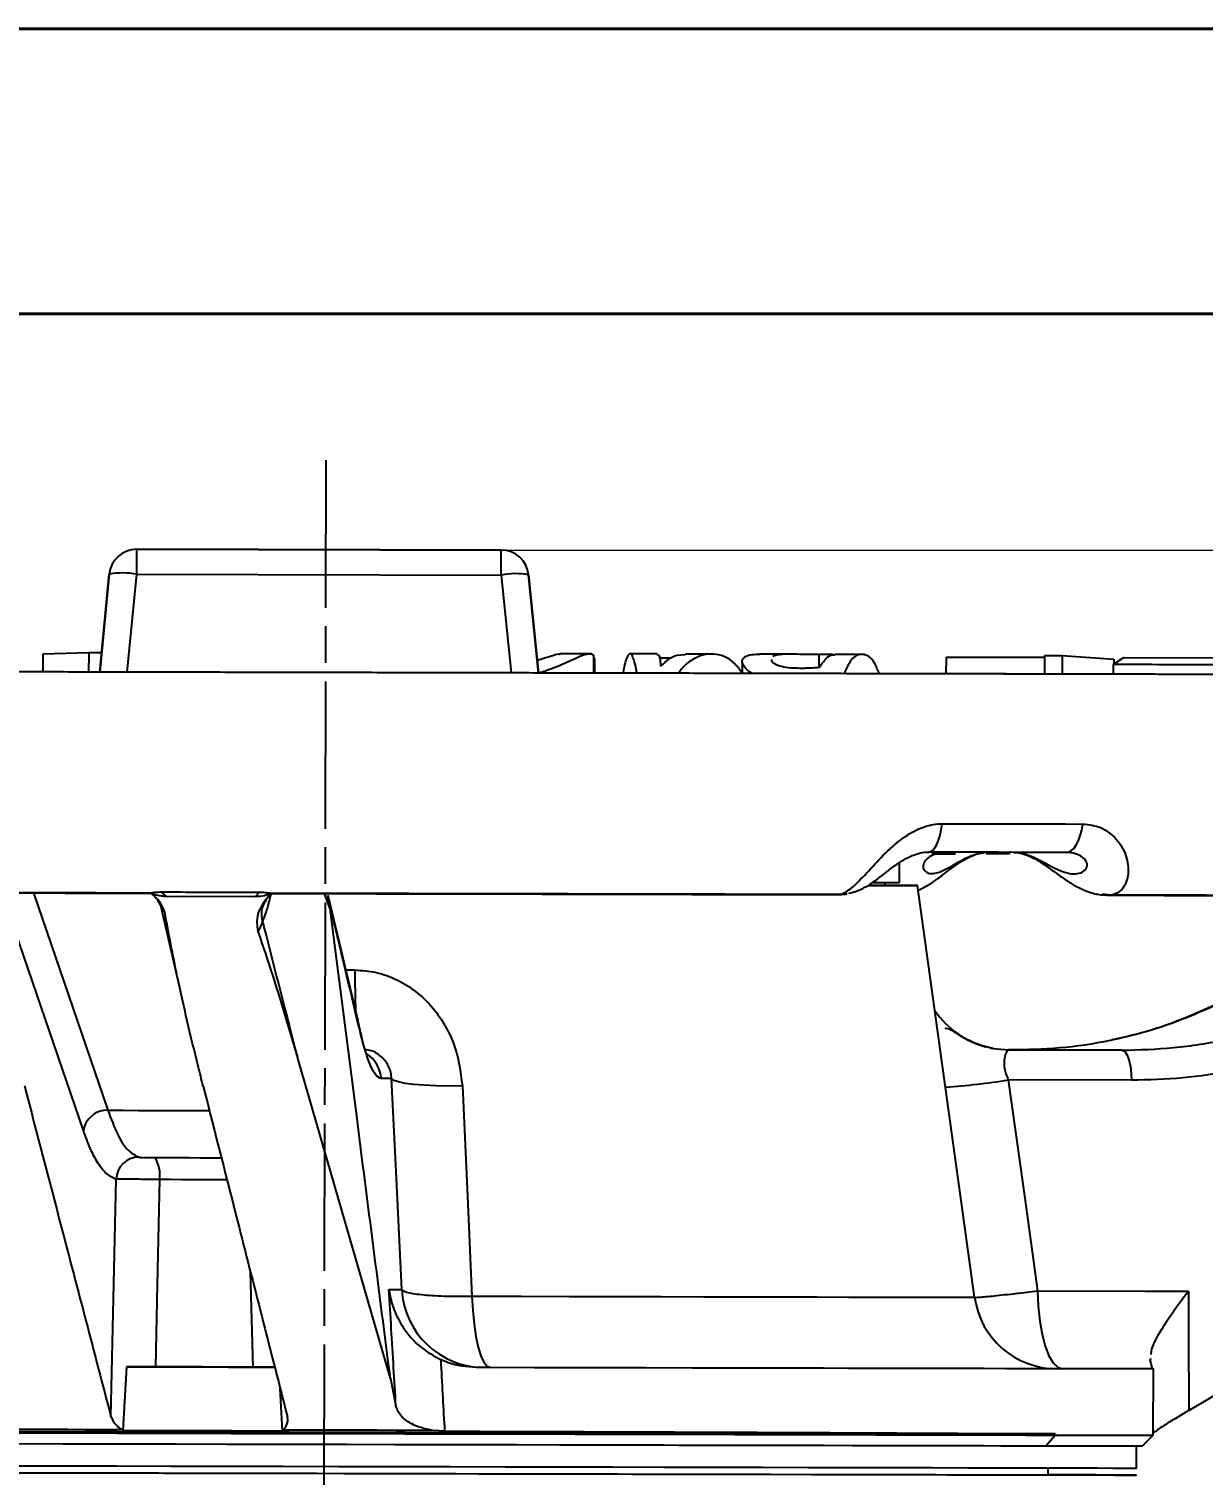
# Model space of a CAD drawing. Header units: millimetres. Extents: x 2448 to 4397, y 790 to 2168.
# Drawn here: x 3008.6 to 3104.3, y 2050.6 to 2168.4 of the extents above; entities that cross this region are included whole.
import ezdxf

# ---------------------------------------------------------------- set-up
doc = ezdxf.new("R2010")
doc.units = ezdxf.units.MM
doc.linetypes.add('AM_ISO08W050', pattern=[18, 12, -1.5, 3, -1.5])
for name, color, linetype, lineweight in [('AM_5', 3, 'Continuous', 25), ('AM_7', 4, 'AM_ISO08W050', 25), ('AM_BOR', 7, 'Continuous', 50), ('粗实线', 7, 'Continuous', 40)]:
    doc.layers.add(name, color=color, linetype=linetype, lineweight=lineweight)
doc.styles.add('SLDTEXTSTYLE1', font='txt.shx', dxfattribs={"width": 0.7, "bigfont": 'gbcbig.shx'})
doc.dimstyles.new('SLDDIMSTYLE12$0', dxfattribs={"dimtxt": 12, "dimasz": 10, "dimexe": 0, "dimexo": 0.0625, "dimgap": 0.875, "dimtad": 1, "dimdec": 1, "dimlfac": 1.8, "dimrnd": 1e-09, "dimzin": 12, "dimdsep": 46, "dimtxsty": 'SLDTEXTSTYLE1', "dimcen": 0.09, "dimdle": 8.16, "dimclrd": 3, "dimclre": 3, "dimadec": 0, "dimazin": 3, "dimtfac": 1, "dimtdec": 1, "dimtofl": 0, "dimtmove": 0, "dimatfit": 3, "dimfxl": 0, "dimfrac": 2, "dimtolj": 1, "dimlwd": 5, "dimlwe": 5, "dimarcsym": 0})

# ---------------------------------------------------------------- blocks, each defined once
blk = doc.blocks.new('*D49')
at = {"layer": 'AM_5', "color": 3, "lineweight": 5, "transparency": 16777216}
blk.add_line((3047.35, 2125.96), (3189.16, 2125.96), dxfattribs=at)
at = {"layer": 'AM_5', "color": 3, "linetype": 'Continuous', "lineweight": 5, "transparency": 16777216}
for p, q in [((3189.16, 2115.96), (3189.16, 1866.92)), ((3177.22, 1856.92), (3189.16, 1856.92))]:
    blk.add_line(p, q, dxfattribs=at)
at = {"layer": 'AM_5', "color": 3, "transparency": 16777216}
for points in [[(3187.49, 2115.96), (3190.83, 2115.96), (3189.16, 2125.96)], [(3187.49, 1866.92), (3190.83, 1866.92), (3189.16, 1856.92)]]:
    blk.add_solid(points, dxfattribs=at)
at = {"layer": 'Defpoints', "color": 0, "transparency": 16777216}
for p in [(3047.29, 2125.96), (3177.16, 1856.92), (3189.16, 1856.92)]:
    blk.add_point(p, dxfattribs=at)
at = {"layer": 'AM_5', "color": 0, "transparency": 16777216, "insert": (3182.29, 1991.44), "char_height": 12, "attachment_point": 5, "rotation": 90, "style": 'SLDTEXTSTYLE1'}
blk.add_mtext('\\A1;300', dxfattribs=at)
blk = doc.blocks.new('rA3')
at = {"layer": '粗实线'}
for p, q in [((753.384, 421.26), (333.384, 421.26)), ((748.384, 416.26), (358.384, 416.26))]:
    blk.add_line(p, q, dxfattribs=at)

msp = doc.modelspace()

# ---------------------------------------------------------------- linework, layer by layer
at = {"color": 7, "linetype": 'Continuous', "lineweight": 25}
for p, q in [((3017.435, 2123.998), (3017.44, 2126.033)), ((3047.117, 2125.969), (3017.44, 2126.033)), ((3017.44, 2126.033), (3017.44, 2126.033)), ((3017.44, 2126.033), (3047.117, 2125.969)), ((3047.113, 2123.934), (3047.117, 2125.969)), ((3047.117, 2125.969), (3047.117, 2125.969)), ((3014.413, 2116.031), (3015.196, 2124.003)), ((3015.196, 2124.002), (3014.413, 2116.031)), ((3016.653, 2116.026), (3017.435, 2123.998)), ((3017.435, 2123.998), (3047.113, 2123.934)), ((3047.113, 2123.934), (3047.925, 2115.959)), ((3050.165, 2115.954), (3049.351, 2123.947)), ((3049.351, 2123.947), (3050.165, 2115.954)), ((3009.789, 2117.476), (3009.786, 2116.03)), ((3013.519, 2117.604), (3009.789, 2117.476)), ((3013.519, 2117.604), (3013.515, 2115.961)), ((3014.567, 2117.602), (3013.519, 2117.604)), ((3054.495, 2117.517), (3051.925, 2117.523)), ((3054.641, 2117.411), (3054.638, 2115.943)), ((3054.676, 2117.148), (3054.641, 2117.411)), ((3054.737, 2115.946), (3054.74, 2117.148)), ((3059.824, 2117.506), (3057.608, 2117.51)), ((3059.824, 2117.46), (3059.955, 2117.413)), ((3060.911, 2117.165), (3060.028, 2117.167)), ((3060.108, 2116.525), (3060.146, 2116.526)), ((3061.442, 2117.407), (3062.122, 2117.46)), ((3066.757, 2116.855), (3066.755, 2115.919)), ((3070.644, 2117.483), (3068.178, 2117.488)), ((3072.992, 2117.454), (3072.99, 2116.449)), ((3074.129, 2117.451), (3072.992, 2117.454)), ((3076.726, 2117.47), (3074.294, 2117.475)), ((3083.35, 2117.248), (3083.347, 2115.846)), ((3083.35, 2117.248), (3091.369, 2117.235)), ((3091.369, 2117.381), (3091.366, 2115.867)), ((3091.369, 2117.381), (3092.819, 2117.378)), ((3092.819, 2117.378), (3092.816, 2115.864)), ((3092.819, 2117.378), (3097.03, 2117.085)), ((3096.973, 2116.644), (3096.972, 2115.854)), ((3096.973, 2116.644), (3097.84, 2117.205)), ((3097.03, 2117.085), (3097.029, 2116.68)), ((3097.84, 2117.205), (3106.056, 2117.185)), ((3010.898, 2116.04), (3007.628, 2116.047)), ((3057.474, 2115.94), (3054.598, 2115.947)), ((3066.755, 2115.921), (3064.808, 2115.925)), ((3067.292, 2116.078), (3067.291, 2115.918)), ((3067.592, 2115.917), (3067.292, 2116.078)), ((3092.816, 2115.864), (3091.366, 2115.867)), ((3082.195, 2101.232), (3084.126, 2101.228)), ((3088.517, 2101.219), (3086.615, 2101.223)), ((3088.517, 2101.219), (3088.605, 2101.444)), ((3079.553, 2098.9), (3079.556, 2100.515)), ((3078.405, 2098.658), (3078.367, 2098.902)), ((3009.014, 2098.05), (3015.073, 2080.343)), ((3018.546, 2098.065), (3018.736, 2097.877)), ((3018.603, 2098.023), (3018.602, 2098.029)), ((3018.96, 2097.655), (3019.022, 2097.593)), ((3019.424, 2098.096), (3019.801, 2097.78)), ((3019.801, 2097.78), (3027.091, 2097.765)), ((3027.091, 2097.765), (3027.397, 2098.079)), ((3028.359, 2098.002), (3028.263, 2097.898)), ((3033.193, 2096.739), (3032.72, 2097.999)), ((3033.154, 2097.162), (3032.997, 2097.845)), ((3035.458, 2087.621), (3033.034, 2097.841)), ((3075.293, 2097.977), (3074.639, 2097.911)), ((3084.968, 2070.244), (3081.037, 2098.653)), ((3096.745, 2097.865), (3096.075, 2097.933)), ((3019.103, 2097.511), (3019.356, 2097.052)), ((3019.357, 2097.051), (3021.001, 2089.985)), ((3034.432, 2091.77), (3035.194, 2091.769)), ((3038.095, 2058.491), (3030.512, 2084.658)), ((3089.091, 2085.254), (3088.451, 2085.256)), ((3088.453, 2085.256), (3097.681, 2085.236)), ((3038.189, 2082.918), (3037.343, 2082.92)), ((3098.461, 2082.79), (3088.424, 2082.811)), ((3085.131, 2069.062), (3084.968, 2070.244)), ((3085.678, 2065.115), (3085.131, 2069.062)), ((3026.904, 2059.429), (3026.692, 2067.192)), ((3099.987, 2059.913), (3100.019, 2060.149)), ((3016.59, 2059.452), (3016.302, 2054.269)), ((3045.716, 2059.389), (3045.096, 2059.391)), ((3100.177, 2059.273), (3092.828, 2059.289)), ((3100.227, 2053.873), (3100.239, 2059.273)), ((3029.302, 2054.241), (3029.121, 2057.665)), ((3038.095, 2058.491), (3038.54, 2056.285)), ((3103.122, 2055.899), (3106.435, 2057.85)), ((3016.218, 2054.322), (3016.302, 2054.269)), ((3029.302, 2054.241), (3029.36, 2054.294)), ((3042.505, 2054.206), (3041.571, 2054.268)), ((3100.33, 2054.143), (3100.228, 2054.069)), ((3091.448, 2052.992), (3092.242, 2053.89)), ((3092.243, 2053.983), (3092.242, 2053.89)), ((3098.872, 2051.176), (3098.875, 2052.976)), ((3099.325, 2052.975), (3100.227, 2053.873)), ((3091.67, 2050.649), (3091.672, 2051.191))]:
    msp.add_line(p, q, dxfattribs=at)
at = {"color": 7, "linetype": 'Continuous', "lineweight": 25, "flags": 128}
for points in [[(3081.927, 2101.365), (3082.105, 2101.405), (3082.279, 2101.526), (3082.445, 2101.726), (3082.6, 2101.999), (3082.739, 2102.339), (3082.861, 2102.739), (3082.961, 2103.19), (3083.038, 2103.681)], [(3083.038, 2103.681), (3084.491, 2103.678), (3085.938, 2103.675), (3087.381, 2103.672), (3088.817, 2103.668), (3090.248, 2103.665), (3091.673, 2103.662), (3093.092, 2103.659), (3094.505, 2103.656)], [(3093.142, 2101.341), (3093.36, 2101.381), (3093.574, 2101.502), (3093.778, 2101.702), (3093.968, 2101.975), (3094.139, 2102.315), (3094.288, 2102.715), (3094.411, 2103.165), (3094.505, 2103.656)], [(3093.142, 2101.341), (3091.76, 2101.344), (3090.372, 2101.347), (3088.978, 2101.349), (3087.579, 2101.352), (3086.174, 2101.355), (3084.764, 2101.358), (3083.348, 2101.362), (3081.927, 2101.365)], [(3077.394, 2098.904), (3078.107, 2098.903), (3078.908, 2098.901), (3079.391, 2098.9), (3079.553, 2098.9)], [(3013.082, 2078.698), (3008.933, 2090.843), (3006.47, 2098.055)], [(3077.053, 2098.661), (3078.406, 2098.658), (3079.535, 2098.656), (3080.353, 2098.654), (3080.855, 2098.653), (3081.037, 2098.653), (3080.898, 2098.653), (3080.439, 2098.654), (3079.663, 2098.656), (3078.575, 2098.658), (3077.183, 2098.661), (3077.075, 2098.661)], [(3035.564, 2087), (3035.505, 2087.454), (3035.458, 2087.622)], [(3086.973, 2085.413), (3087.151, 2085.377), (3088.453, 2085.256)], [(3097.681, 2085.236), (3097.04, 2085.237), (3096.271, 2085.239), (3095.377, 2085.241), (3094.359, 2085.243), (3093.219, 2085.246), (3091.959, 2085.248), (3090.582, 2085.251), (3089.091, 2085.254)], [(3097.681, 2085.236), (3097.829, 2085.189), (3097.971, 2085.052), (3098.102, 2084.829), (3098.219, 2084.528), (3098.316, 2084.159), (3098.391, 2083.736), (3098.44, 2083.274), (3098.461, 2082.79)], [(3039.014, 2065.745), (3038.552, 2075.362), (3038.189, 2082.918)], [(3043.957, 2082.322), (3042.839, 2082.314), (3041.789, 2082.333), (3040.833, 2082.377), (3039.996, 2082.445), (3039.298, 2082.536), (3038.755, 2082.647), (3038.383, 2082.776), (3038.189, 2082.918)], [(3043.957, 2082.322), (3044.394, 2072.735), (3044.738, 2065.202)], [(3088.424, 2082.811), (3089.756, 2073.192), (3090.801, 2065.635)], [(3015.073, 2080.343), (3016.312, 2080.34), (3017.554, 2080.337), (3018.799, 2080.335), (3020.048, 2080.332), (3021.299, 2080.329), (3022.553, 2080.327), (3023.335, 2080.325)], [(3018.923, 2076.49), (3019.84, 2076.488), (3020.76, 2076.486), (3021.682, 2076.484), (3022.606, 2076.482), (3023.532, 2076.48), (3024.315, 2076.478)], [(3015.331, 2055.405), (3015.57, 2066.222), (3015.757, 2074.721)], [(3019.286, 2074.695), (3019.108, 2066.156), (3018.968, 2059.446)], [(3024.773, 2074.684), (3024.676, 2074.684), (3023.773, 2074.686), (3022.872, 2074.688), (3021.972, 2074.69), (3021.075, 2074.692), (3020.179, 2074.693), (3019.286, 2074.695)], [(3044.738, 2065.202), (3048.763, 2065.193), (3052.688, 2065.185), (3056.489, 2065.177), (3060.143, 2065.169), (3063.626, 2065.162), (3066.917, 2065.155), (3069.996, 2065.148), (3072.843, 2065.142), (3075.441, 2065.136), (3077.774, 2065.132), (3079.826, 2065.127), (3081.586, 2065.123), (3083.042, 2065.12), (3084.185, 2065.118), (3085.009, 2065.116), (3085.507, 2065.115), (3085.678, 2065.115)], [(3044.738, 2065.202), (3044.798, 2064.027), (3044.904, 2062.92), (3045.053, 2061.916), (3045.241, 2061.046), (3045.46, 2060.339), (3045.706, 2059.817), (3045.968, 2059.496), (3046.24, 2059.388)], [(3090.801, 2065.635), (3090.858, 2064.377), (3090.986, 2063.179), (3091.179, 2062.083), (3091.431, 2061.127), (3091.734, 2060.345), (3092.075, 2059.766), (3092.444, 2059.41), (3092.828, 2059.289)], [(3090.801, 2065.635), (3099.543, 2065.616), (3103.09, 2065.609)], [(3028.67, 2059.426), (3027.457, 2059.428), (3025.89, 2059.432), (3024.325, 2059.435), (3022.766, 2059.438), (3021.212, 2059.442), (3019.664, 2059.445), (3018.123, 2059.448), (3016.59, 2059.452)], [(3018.968, 2059.446), (3019.951, 2059.444), (3020.937, 2059.442), (3021.927, 2059.44), (3022.918, 2059.438), (3023.912, 2059.436), (3024.908, 2059.434), (3025.905, 2059.432), (3026.904, 2059.429)], [(3100.177, 2059.273), (3100.211, 2059.273), (3099.902, 2059.274), (3099.249, 2059.275), (3098.256, 2059.277), (3096.929, 2059.28), (3095.274, 2059.284), (3093.299, 2059.288), (3091.016, 2059.293), (3088.434, 2059.298), (3085.568, 2059.304), (3082.433, 2059.311), (3079.043, 2059.318), (3075.417, 2059.326), (3071.573, 2059.334), (3067.531, 2059.343), (3063.311, 2059.352), (3058.935, 2059.361), (3054.425, 2059.371), (3049.804, 2059.381), (3045.096, 2059.391)], [(3092.349, 2059.29), (3092.178, 2059.29), (3091.676, 2059.291), (3090.848, 2059.293), (3089.698, 2059.295), (3088.231, 2059.299), (3086.457, 2059.302), (3084.384, 2059.307), (3082.026, 2059.312), (3079.394, 2059.317), (3076.503, 2059.324), (3073.369, 2059.33), (3070.01, 2059.337), (3066.444, 2059.345), (3062.691, 2059.353), (3058.772, 2059.361), (3054.709, 2059.37), (3050.524, 2059.379), (3046.24, 2059.388)], [(3016.218, 2054.322), (3014.738, 2054.326), (3013.268, 2054.329), (3011.808, 2054.332), (3010.358, 2054.335), (3008.92, 2054.338), (3007.494, 2054.341), (3006.081, 2054.344), (3004.681, 2054.347)], [(3006.893, 2054.072), (3011.318, 2054.063), (3015.848, 2054.053), (3020.46, 2054.043), (3025.132, 2054.033), (3029.842, 2054.023), (3034.566, 2054.013), (3039.281, 2054.003), (3043.965, 2053.993), (3048.594, 2053.983), (3053.146, 2053.973), (3057.598, 2053.964), (3061.929, 2053.955), (3066.118, 2053.946), (3070.144, 2053.937), (3073.988, 2053.929), (3077.63, 2053.921), (3081.054, 2053.914), (3084.242, 2053.907), (3087.179, 2053.901), (3089.85, 2053.895), (3092.242, 2053.89)], [(3092.243, 2053.983), (3089.85, 2053.988), (3087.179, 2053.994), (3084.242, 2054), (3081.054, 2054.007), (3077.63, 2054.014), (3073.988, 2054.022), (3070.144, 2054.03), (3066.118, 2054.039), (3061.929, 2054.048), (3057.598, 2054.057), (3053.146, 2054.066), (3048.594, 2054.076), (3043.965, 2054.086), (3039.282, 2054.096), (3034.566, 2054.106), (3029.842, 2054.116), (3025.133, 2054.126), (3020.46, 2054.136), (3015.848, 2054.146), (3011.318, 2054.156), (3006.894, 2054.165)], [(3041.571, 2054.268), (3040.052, 2054.271), (3038.53, 2054.275), (3037.004, 2054.278), (3035.477, 2054.281), (3033.948, 2054.285), (3032.418, 2054.288), (3030.889, 2054.291), (3029.36, 2054.294)], [(3098.875, 2052.976), (3098.836, 2052.976), (3098.521, 2052.977), (3097.892, 2052.978), (3096.953, 2052.98), (3095.708, 2052.983), (3094.163, 2052.986), (3092.325, 2052.99), (3090.202, 2052.994), (3087.806, 2052.999), (3085.148, 2053.005), (3082.239, 2053.011), (3079.095, 2053.018), (3075.73, 2053.025), (3072.16, 2053.033), (3068.402, 2053.041), (3064.473, 2053.049), (3060.394, 2053.058), (3056.183, 2053.067), (3051.86, 2053.076), (3047.445, 2053.086), (3042.961, 2053.095), (3038.428, 2053.105), (3033.867, 2053.115), (3029.302, 2053.124), (3024.752, 2053.134), (3020.241, 2053.144), (3015.789, 2053.153), (3011.417, 2053.163), (3007.148, 2053.172)], [(3091.448, 2052.992), (3089.087, 2052.997), (3086.451, 2053.002), (3083.554, 2053.008), (3080.408, 2053.015), (3077.03, 2053.022), (3073.436, 2053.03), (3069.644, 2053.038), (3065.671, 2053.047), (3061.538, 2053.055), (3057.265, 2053.065), (3052.872, 2053.074), (3048.381, 2053.084), (3043.813, 2053.093), (3039.192, 2053.103), (3034.54, 2053.113), (3029.879, 2053.123), (3025.232, 2053.133), (3020.622, 2053.143), (3016.071, 2053.153), (3011.602, 2053.162), (3007.236, 2053.172)], [(3099.325, 2052.975), (3099.199, 2052.975), (3098.735, 2052.976), (3097.932, 2052.978), (3096.796, 2052.98), (3095.331, 2052.983), (3093.545, 2052.987), (3091.448, 2052.992)], [(3092.242, 2053.89), (3094.368, 2053.885), (3096.178, 2053.882), (3097.663, 2053.878), (3098.815, 2053.876), (3099.629, 2053.874), (3100.099, 2053.873), (3100.227, 2053.873)], [(3098.872, 2051.176), (3098.832, 2051.176), (3098.517, 2051.177), (3097.889, 2051.178), (3096.949, 2051.18), (3095.704, 2051.183), (3094.159, 2051.186), (3092.321, 2051.19), (3090.199, 2051.194), (3087.802, 2051.199), (3085.144, 2051.205), (3082.236, 2051.211), (3079.091, 2051.218), (3075.726, 2051.225), (3072.156, 2051.233), (3068.398, 2051.241), (3064.47, 2051.249), (3060.39, 2051.258), (3056.179, 2051.267), (3051.856, 2051.276), (3047.441, 2051.286), (3042.957, 2051.295), (3038.424, 2051.305), (3033.864, 2051.315), (3029.298, 2051.324), (3024.748, 2051.334), (3020.237, 2051.344), (3015.785, 2051.353), (3011.414, 2051.363), (3007.144, 2051.372)], [(3007.59, 2050.828), (3011.872, 2050.819), (3016.252, 2050.81), (3020.712, 2050.8), (3025.228, 2050.791), (3029.781, 2050.781), (3034.347, 2050.771), (3038.905, 2050.761), (3043.434, 2050.752), (3047.912, 2050.742), (3052.318, 2050.733), (3056.63, 2050.723), (3060.828, 2050.715), (3064.893, 2050.706), (3068.804, 2050.697), (3072.543, 2050.69), (3076.092, 2050.682), (3079.435, 2050.675), (3082.555, 2050.668), (3085.437, 2050.662), (3088.068, 2050.656), (3090.436, 2050.651), (3092.528, 2050.647), (3094.336, 2050.643), (3095.85, 2050.64), (3097.063, 2050.637), (3097.969, 2050.635), (3098.564, 2050.634), (3098.846, 2050.634), (3098.813, 2050.634), (3098.464, 2050.634), (3097.803, 2050.636), (3096.831, 2050.638), (3095.553, 2050.641), (3093.976, 2050.644), (3092.108, 2050.648), (3091.67, 2050.649)], [(3032.135, 2050.776), (3036.542, 2050.766), (3040.927, 2050.757), (3045.266, 2050.748), (3049.536, 2050.739), (3053.711, 2050.73), (3057.769, 2050.721), (3061.687, 2050.713), (3065.443, 2050.705), (3069.015, 2050.697), (3072.385, 2050.69), (3075.533, 2050.683), (3078.442, 2050.677), (3081.095, 2050.671), (3083.477, 2050.666), (3085.576, 2050.662), (3087.379, 2050.658), (3088.876, 2050.655), (3090.059, 2050.652), (3090.922, 2050.65), (3091.459, 2050.649), (3091.668, 2050.649), (3091.67, 2050.649)]]:
    msp.add_lwpolyline(points, dxfattribs=at)
at = {"color": 7, "linetype": 'Continuous', "lineweight": 25}
for centre, radius, start, end in [((3017.435, 2123.783), 2.25, 89.87751, 174.39392), ((3017.435, 2123.783), 2.25, 89.87751, 174.39392), ((3047.112, 2123.719), 2.25, 5.81493, 89.87751), ((3047.112, 2123.719), 2.25, 5.81493, 89.87751), ((3016.303, 2118.078), 6.027, 79.16949, 100.58491), ((3048.266, 2118.02), 6.026, 79.62962, 101.03402), ((3020.667, 2097.451), 1.37, 197.80201, 225.85834), ((3026.105, 2095.971), 1.583, 318.63519, 351.23149), ((3153.519, 2092.17), 118.326, 180.19425, 181.82618), ((3088.508, 2092.566), 7.317, 214.05776, 255.17611), ((3034.744, 2082.77), 2.603, 3.30352, 56.6375), ((3079.313, 2140.979), 58.877, 273.89088, 278.90272), ((3014.99, 2078.416), 1.928, 87.51436, 171.60882), ((3017.616, 2074.666), 1.86, 90.16378, 178.29517), ((3016.715, 2075.108), 2.604, 350.88042, 32.03121), ((3045.74, 2066.127), 6.738, 183.24837, 269.79193), ((3092.364, 2066.04), 6.75, 187.87748, 269.87749)]:
    msp.add_arc(centre, radius, start, end, dxfattribs=at)
for points, knots in [([(3050.058, 2117.006), (3050.427, 2117.114), (3051.19, 2117.337), (3051.749, 2117.537), (3051.889, 2117.498), (3051.924, 2117.488)], [0, 0, 0, 0, 0.4096651, 0.8481501, 1, 1, 1, 1]), ([(3054.641, 2117.411), (3054.493, 2117.471), (3054.195, 2117.592), (3052.956, 2117.045), (3051.562, 2116.385), (3050.545, 2116.063), (3050.201, 2115.954)], [0, 0, 0, 0, 0.2987256, 0.599522, 0.8644508, 1, 1, 1, 1]), ([(3058.165, 2115.937), (3058.148, 2116.054), (3058.078, 2116.515), (3057.943, 2117.028), (3057.762, 2117.456), (3057.577, 2117.556), (3057.389, 2117.355), (3057.21, 2116.809), (3057.091, 2116.319), (3057.039, 2115.95), (3057.038, 2115.941)], [0, 0, 0, 0, 0.0538715, 0.2124147, 0.3664036, 0.5247346, 0.6808147, 0.8414759, 0.9964034, 1, 1, 1, 1]), ([(3059.955, 2117.413), (3059.973, 2117.373), (3060.018, 2117.271), (3060.068, 2116.996), (3060.095, 2116.683), (3060.108, 2116.525)], [0, 0, 0, 0, 0.2465382, 0.6208259, 1, 1, 1, 1]), ([(3060.146, 2116.526), (3060.348, 2116.726), (3060.655, 2117.027), (3061.085, 2117.283), (3061.323, 2117.366), (3061.442, 2117.407)], [0, 0, 0, 0, 0.4942267, 0.7463437, 1, 1, 1, 1]), ([(3066.755, 2115.933), (3066.542, 2116.226), (3065.848, 2117.182), (3064.7, 2117.543), (3063.538, 2117.468), (3062.666, 2117.061), (3061.984, 2116.545), (3061.632, 2116.066), (3061.533, 2115.93)], [0, 0, 0, 0, 0.138248, 0.4504786, 0.6091988, 0.7724362, 0.9354674, 1, 1, 1, 1]), ([(3064.202, 2117.496), (3063.903, 2117.497), (3063.214, 2117.498), (3062.517, 2117.5), (3062.122, 2117.501)], [0, 0, 0, 0, 0.4327615, 1, 1, 1, 1]), ([(3067.292, 2116.078), (3067.084, 2116.284), (3066.68, 2116.684), (3066.755, 2117.077), (3066.913, 2117.223), (3066.95, 2117.257)], [0, 0, 0, 0, 0.4462891, 0.869477, 1, 1, 1, 1]), ([(3066.95, 2117.257), (3067.111, 2117.341), (3067.374, 2117.479), (3067.952, 2117.479), (3068.178, 2117.479)], [0, 0, 0, 0, 0.6109455, 1, 1, 1, 1]), ([(3069.171, 2117.044), (3069.152, 2117.011), (3069.1, 2116.919), (3069.337, 2116.716), (3069.815, 2116.532), (3070.52, 2116.379), (3071.118, 2116.365), (3071.446, 2116.357)], [0, 0, 0, 0, 0.1100196, 0.3042292, 0.4982958, 0.7247338, 1, 1, 1, 1]), ([(3072.992, 2117.454), (3072.553, 2117.458), (3071.823, 2117.464), (3070.786, 2117.486), (3070.03, 2117.48), (3069.504, 2117.422), (3069.328, 2117.332), (3069.243, 2117.288)], [0, 0, 0, 0, 0.2851755, 0.474631, 0.6648604, 0.8375129, 1, 1, 1, 1]), ([(3073.042, 2116.43), (3073.346, 2116.867), (3073.753, 2117.453), (3074.184, 2117.437), (3074.294, 2117.433)], [0, 0, 0, 0, 0.7449065, 1, 1, 1, 1]), ([(3077.922, 2115.897), (3077.792, 2116.211), (3077.395, 2117.174), (3076.583, 2117.606), (3075.702, 2117.309), (3075.225, 2116.311), (3075.03, 2115.901)], [0, 0, 0, 0, 0.1524676, 0.4665909, 0.7808154, 1, 1, 1, 1]), ([(3113.059, 2116.597), (3110.467, 2116.605), (3105.271, 2116.621), (3099.744, 2116.636), (3096.973, 2116.644)], [0, 0, 0, 0, 0.498853, 1, 1, 1, 1]), ([(3177.159, 2115.684), (3177.159, 2115.684), (3177.166, 2115.684), (3177.118, 2115.684), (3176.964, 2115.684), (3176.499, 2115.685), (3175.727, 2115.687), (3174.668, 2115.689), (3173.331, 2115.692), (3171.716, 2115.695), (3169.827, 2115.699), (3167.669, 2115.704), (3165.246, 2115.709), (3162.561, 2115.715), (3159.621, 2115.721), (3156.431, 2115.728), (3152.998, 2115.735), (3149.328, 2115.743), (3145.429, 2115.751), (3141.308, 2115.76), (3136.973, 2115.769), (3132.433, 2115.779), (3127.697, 2115.789), (3122.775, 2115.799), (3117.675, 2115.81), (3112.408, 2115.822), (3106.984, 2115.833), (3101.414, 2115.845), (3095.709, 2115.857), (3089.881, 2115.87), (3083.94, 2115.882), (3077.898, 2115.895), (3071.768, 2115.908), (3065.561, 2115.922), (3059.29, 2115.935), (3052.967, 2115.948), (3046.604, 2115.962), (3040.213, 2115.976), (3033.809, 2115.989), (3027.402, 2116.003), (3021.007, 2116.017), (3014.634, 2116.03), (3008.298, 2116.044), (3002.01, 2116.057), (2995.783, 2116.071), (2989.628, 2116.084), (2983.559, 2116.097), (2977.587, 2116.11), (2971.724, 2116.122), (2965.982, 2116.135), (2960.371, 2116.147), (2954.903, 2116.158), (2949.588, 2116.17), (2944.438, 2116.181), (2939.461, 2116.191), (2934.669, 2116.202), (2930.07, 2116.211), (2925.674, 2116.221), (2921.489, 2116.23), (2917.523, 2116.238), (2913.784, 2116.246), (2910.28, 2116.254), (2907.018, 2116.261), (2904.003, 2116.267), (2901.242, 2116.273), (2898.741, 2116.279), (2896.504, 2116.283), (2894.535, 2116.288), (2892.839, 2116.291), (2891.419, 2116.294), (2890.277, 2116.297), (2889.417, 2116.299), (2888.837, 2116.3), (2888.616, 2116.301), (2888.561, 2116.301), (2888.561, 2116.301), (2888.561, 2116.301)], [0, 0, 0, 0, 0.0001783, 0.0043151, 0.0155898, 0.0295797, 0.0437563, 0.057945, 0.0721359, 0.0863275, 0.1005193, 0.1147112, 0.1289033, 0.1430953, 0.1572874, 0.1714795, 0.1856716, 0.1998637, 0.2140558, 0.228248, 0.2424401, 0.2566322, 0.2708243, 0.2850165, 0.2992086, 0.3134008, 0.3275929, 0.341785, 0.3559772, 0.3701693, 0.3843614, 0.3985536, 0.4127457, 0.4269379, 0.44113, 0.4553221, 0.4695143, 0.4837064, 0.4978986, 0.5120907, 0.5262829, 0.540475, 0.5546671, 0.5688593, 0.5830514, 0.5972436, 0.6114357, 0.6256278, 0.63982, 0.6540121, 0.6682043, 0.6823964, 0.6965885, 0.7107807, 0.7249728, 0.739165, 0.7533571, 0.7675492, 0.7817413, 0.7959335, 0.8101256, 0.8243177, 0.8385098, 0.8527019, 0.866894, 0.8810861, 0.8952782, 0.9094702, 0.9236622, 0.937854, 0.9520457, 0.9662368, 0.9804265, 0.9946094, 0.9989865, 1, 1, 1, 1]), ([(3071.446, 2116.357), (3071.578, 2116.359), (3071.84, 2116.362), (3072.368, 2116.371), (3072.773, 2116.406), (3073.042, 2116.43)], [0, 0, 0, 0, 0.2500519, 0.5001218, 1, 1, 1, 1]), ([(3091.256, 2115.868), (3090.388, 2115.87), (3087.575, 2115.876), (3082.768, 2115.886), (3078.784, 2115.895), (3076.825, 2115.899)], [0, 0, 0, 0, 0.1847717, 0.5991589, 1, 1, 1, 1]), ([(3097.027, 2115.856), (3096.19, 2115.858), (3094.908, 2115.86), (3093.584, 2115.863), (3093.125, 2115.864)], [0, 0, 0, 0, 0.6530373, 1, 1, 1, 1]), ([(3074.639, 2097.911), (3074.786, 2097.95), (3075.205, 2098.062), (3076.068, 2098.773), (3077.279, 2100.104), (3078.651, 2101.566), (3079.91, 2102.596), (3081.092, 2103.276), (3082.079, 2103.631), (3082.795, 2103.668), (3083.038, 2103.681)], [0, 0, 0, 0, 0.1004627, 0.284773, 0.4706985, 0.6383106, 0.7680934, 0.8320553, 0.9428908, 1, 1, 1, 1]), ([(3094.505, 2103.656), (3095.001, 2103.598), (3095.68, 2103.518), (3096.772, 2102.924), (3097.386, 2102.286), (3097.986, 2101.239), (3098.296, 2100.058), (3098.049, 2098.727), (3097.43, 2098.018), (3096.922, 2097.904), (3096.745, 2097.865)], [0, 0, 0, 0, 0.1229579, 0.16818, 0.3271489, 0.3619897, 0.5300428, 0.7164575, 0.9012527, 1, 1, 1, 1]), ([(3075.429, 2098.017), (3075.619, 2098.06), (3076.093, 2098.167), (3076.779, 2098.503), (3077.51, 2098.967), (3078.223, 2099.522), (3078.952, 2100.105), (3079.684, 2100.626), (3080.413, 2101.026), (3081.113, 2101.275), (3081.629, 2101.375), (3081.869, 2101.355), (3081.921, 2101.35)], [0, 0, 0, 0, 0.0764397, 0.1908987, 0.3145341, 0.4651529, 0.5978062, 0.7058922, 0.7996741, 0.8849265, 0.9749008, 1, 1, 1, 1]), ([(3081.089, 2098.276), (3081.327, 2098.386), (3081.855, 2098.629), (3082.644, 2099.173), (3083.44, 2099.795), (3084.28, 2100.419), (3085.023, 2100.877), (3085.721, 2101.179), (3086.209, 2101.318), (3086.428, 2101.325), (3086.468, 2101.326)], [0, 0, 0, 0, 0.1312685, 0.2919852, 0.5110377, 0.651788, 0.7723147, 0.8770758, 0.9774223, 1, 1, 1, 1]), ([(3082.56, 2101.231), (3082.35, 2101.154), (3082.136, 2101.077), (3081.804, 2100.846), (3081.528, 2100.545), (3081.439, 2100.109), (3081.624, 2099.77), (3082.017, 2099.602), (3082.542, 2099.639), (3083.154, 2099.87), (3083.842, 2100.258), (3084.616, 2100.72), (3085.287, 2101.041), (3085.932, 2101.26), (3086.398, 2101.349), (3086.731, 2101.355), (3086.795, 2101.356)], [0, 0, 0, 0, 0.0612655, 0.0621693, 0.1309768, 0.2111615, 0.3111662, 0.4257449, 0.5418123, 0.6500575, 0.7492693, 0.8291943, 0.8920282, 0.9180934, 0.9844075, 1, 1, 1, 1]), ([(3088.834, 2101.35), (3089.099, 2101.33), (3089.654, 2101.289), (3090.224, 2101.073), (3090.781, 2100.825), (3091.355, 2100.522), (3092.135, 2100.084), (3092.884, 2099.745), (3093.59, 2099.576), (3094.208, 2099.612), (3094.672, 2099.844), (3094.894, 2100.233), (3094.776, 2100.697), (3094.412, 2101.02), (3093.942, 2101.241), (3093.535, 2101.332), (3093.205, 2101.339), (3093.142, 2101.341)], [0, 0, 0, 0, 0.0596911, 0.1248465, 0.1256879, 0.189839, 0.2645976, 0.3578327, 0.464652, 0.5728565, 0.6737671, 0.7662559, 0.8407645, 0.8993404, 0.9236412, 0.9854632, 1, 1, 1, 1]), ([(3088.86, 2101.338), (3088.899, 2101.341), (3089.111, 2101.357), (3089.585, 2101.261), (3090.26, 2101.011), (3091.008, 2100.593), (3091.817, 2100.032), (3092.752, 2099.333), (3093.701, 2098.689), (3094.717, 2098.196), (3095.696, 2097.891), (3096.386, 2097.871), (3096.721, 2097.862)], [0, 0, 0, 0, 0.0190837, 0.1024439, 0.1802587, 0.258652, 0.3600962, 0.4824821, 0.6467443, 0.7691345, 0.8877199, 1, 1, 1, 1]), ([(3018.631, 2098.029), (3015.186, 2098.036), (3010.391, 2098.047), (3005.653, 2098.057), (3004.319, 2098.06)], [0, 0, 0, 0, 0.7185005, 1, 1, 1, 1]), ([(3004.41, 2098.053), (3006.268, 2098.049), (3010.969, 2098.039), (3015.726, 2098.029), (3018.603, 2098.023)], [0, 0, 0, 0, 0.3949648, 1, 1, 1, 1]), ([(3019.712, 2096.468), (3019.603, 2096.757), (3019.397, 2097.298), (3018.856, 2097.792), (3018.603, 2098.023)], [0, 0, 0, 0, 0.5337416, 1, 1, 1, 1]), ([(3019.424, 2098.096), (3019.334, 2098.096), (3019.154, 2098.094), (3018.93, 2098.078), (3018.743, 2098.054), (3018.666, 2098.037), (3018.636, 2098.03), (3018.631, 2098.029)], [0, 0, 0, 0, 0.2099446, 0.4213265, 0.6106396, 0.9421993, 1, 1, 1, 1]), ([(3018.631, 2098.029), (3018.701, 2097.996), (3018.929, 2097.888), (3019.335, 2097.797), (3019.67, 2097.785), (3019.801, 2097.78)], [0, 0, 0, 0, 0.2112892, 0.6933054, 1, 1, 1, 1]), ([(3027.397, 2098.079), (3025.819, 2098.083), (3023.158, 2098.088), (3020.505, 2098.094), (3019.424, 2098.096)], [0, 0, 0, 0, 0.5928905, 1, 1, 1, 1]), ([(3027.091, 2097.765), (3027.232, 2097.77), (3027.587, 2097.782), (3028.004, 2097.877), (3028.238, 2097.982), (3028.297, 2098.008)], [0, 0, 0, 0, 0.33221148, 0.83100903, 1, 1, 1, 1]), ([(3028.265, 2097.903), (3027.852, 2097.378), (3027.1, 2096.424), (3027.233, 2095.39), (3027.293, 2094.925)], [0, 0, 0, 0, 0.549384, 1, 1, 1, 1]), ([(3028.297, 2098.008), (3028.267, 2098.013), (3028.197, 2098.023), (3028.033, 2098.047), (3027.802, 2098.068), (3027.586, 2098.078), (3027.449, 2098.079), (3027.397, 2098.079)], [0, 0, 0, 0, 0.2157643, 0.4867513, 0.6829322, 0.8795299, 1, 1, 1, 1]), ([(3028.264, 2097.901), (3028.186, 2097.788), (3027.891, 2097.357), (3027.491, 2096.665), (3027.611, 2096.033), (3027.67, 2095.73)], [0, 0, 0, 0, 0.1563091, 0.5940727, 1, 1, 1, 1]), ([(3028.35, 2098.048), (3028.301, 2097.801), (3028.1, 2096.79), (3027.855, 2096.186), (3027.67, 2095.73)], [0, 0, 0, 0, 0.2448722, 1, 1, 1, 1]), ([(3074.639, 2097.911), (3071.737, 2097.917), (3065.923, 2097.929), (3057.647, 2097.946), (3049.92, 2097.963), (3042.754, 2097.978), (3035.539, 2097.993), (3030.711, 2098.003), (3028.297, 2098.008)], [0, 0, 0, 0, 0.1925819, 0.3859175, 0.538678, 0.6914384, 0.8457192, 1, 1, 1, 1]), ([(3028.359, 2098.002), (3030.229, 2097.998), (3036.097, 2097.986), (3045.993, 2097.965), (3056.78, 2097.942), (3066.326, 2097.921), (3071.82, 2097.91), (3074.572, 2097.904)], [0, 0, 0, 0, 0.1199161, 0.3761653, 0.6341936, 0.816777, 1, 1, 1, 1]), ([(3074.572, 2097.904), (3074.775, 2097.913), (3075.016, 2097.924), (3075.255, 2097.97), (3075.293, 2097.977)], [0, 0, 0, 0, 0.84135319, 1, 1, 1, 1]), ([(3096.075, 2097.933), (3096.23, 2097.899), (3096.41, 2097.86), (3096.626, 2097.858), (3096.655, 2097.857)], [0, 0, 0, 0, 0.8652046, 1, 1, 1, 1]), ([(3096.655, 2097.857), (3098.821, 2097.853), (3103.01, 2097.844), (3107.034, 2097.836), (3108.978, 2097.832)], [0, 0, 0, 0, 0.5169038, 1, 1, 1, 1]), ([(3109.093, 2097.839), (3107.066, 2097.843), (3103.033, 2097.852), (3098.834, 2097.86), (3096.745, 2097.865)], [0, 0, 0, 0, 0.502496, 1, 1, 1, 1]), ([(3022.845, 2082.296), (3022.708, 2082.841), (3021.953, 2085.832), (3020.838, 2090.556), (3020.042, 2094.736), (3019.712, 2096.468)], [0, 0, 0, 0, 0.1154753, 0.6335617, 1, 1, 1, 1]), ([(3033.154, 2097.162), (3033.154, 2097.15), (3033.155, 2097.124), (3033.158, 2097.062), (3033.17, 2096.919), (3033.183, 2096.816), (3033.193, 2096.739)], [0, 0, 0, 0, 0.0824935, 0.1705882, 0.3803725, 1, 1, 1, 1]), ([(3035.564, 2087), (3035.114, 2088.896), (3034.309, 2092.281), (3033.507, 2095.671), (3033.154, 2097.162)], [0, 0, 0, 0, 0.55999999, 1, 1, 1, 1]), ([(3038.095, 2058.491), (3037.177, 2065.616), (3035.539, 2078.338), (3033.909, 2091.117), (3033.193, 2096.739)], [0, 0, 0, 0, 0.56000018, 1, 1, 1, 1]), ([(3027.67, 2095.73), (3027.719, 2095.536), (3028.666, 2091.845), (3029.614, 2088.155), (3030.512, 2084.658)], [0, 0, 0, 0, 0.0523954, 1, 1, 1, 1]), ([(3027.293, 2094.925), (3027.5, 2094.318), (3028.532, 2091.281), (3029.585, 2087.858), (3030.4, 2085.042), (3030.512, 2084.658)], [0, 0, 0, 0, 0.1775693, 0.8878786, 1, 1, 1, 1]), ([(3035.194, 2091.769), (3035.779, 2091.728), (3036.963, 2091.646), (3038.64, 2091.009), (3040.166, 2090.076), (3041.459, 2088.852), (3042.499, 2087.408), (3043.559, 2085.27), (3043.798, 2083.499), (3043.957, 2082.322)], [0, 0, 0, 0, 0.1235248, 0.2501508, 0.3747836, 0.5002123, 0.623528, 0.7497126, 1, 1, 1, 1]), ([(3105.722, 2089.071), (3104.314, 2088.451), (3101.549, 2087.236), (3097.303, 2086.079), (3093.156, 2085.372), (3090.428, 2085.293), (3089.091, 2085.254)], [0, 0, 0, 0, 0.2645653, 0.51943, 0.7645791, 1, 1, 1, 1]), ([(3105.453, 2089.006), (3104.503, 2088.578), (3102.362, 2087.613), (3099.482, 2086.647), (3097.546, 2086.224), (3096.868, 2086.076)], [0, 0, 0, 0, 0.34105069, 0.76897077, 1, 1, 1, 1]), ([(3097.681, 2085.236), (3099.083, 2085.274), (3101.944, 2085.353), (3106.269, 2086.06), (3110.678, 2087.216), (3113.529, 2088.431), (3114.981, 2089.051)], [0, 0, 0, 0, 0.2354218, 0.4805713, 0.7354356, 1, 1, 1, 1]), ([(3035.878, 2085.806), (3035.847, 2085.952), (3035.765, 2086.342), (3035.576, 2087.129), (3035.458, 2087.621)], [0, 0, 0, 0, 0.3744014, 1, 1, 1, 1]), ([(3037.343, 2082.92), (3037.19, 2082.983), (3036.885, 2083.109), (3036.423, 2084.053), (3035.983, 2085.336), (3035.704, 2086.444), (3035.564, 2087)], [0, 0, 0, 0, 0.2815396, 0.5608619, 0.7796518, 1, 1, 1, 1]), ([(3087.224, 2085.364), (3086.807, 2085.462), (3085.978, 2085.658), (3084.902, 2086.174), (3084.036, 2086.716), (3083.558, 2086.99), (3083.342, 2087.033), (3083.291, 2086.979), (3083.28, 2086.967)], [0, 0, 0, 0, 0.2167699, 0.4306843, 0.6413391, 0.8552666, 0.9682887, 1, 1, 1, 1]), ([(3116.791, 2086.827), (3115.162, 2086.136), (3111.913, 2084.759), (3107.137, 2083.574), (3102.645, 2082.897), (3099.858, 2082.826), (3098.461, 2082.79)], [0, 0, 0, 0, 0.2800318, 0.5584059, 0.7786039, 1, 1, 1, 1]), ([(3038.189, 2082.918), (3038.177, 2083.079), (3038.153, 2083.392), (3037.986, 2083.873), (3037.728, 2084.308), (3037.269, 2084.804), (3036.694, 2085.191), (3036.198, 2085.255), (3036.027, 2085.277)], [0, 0, 0, 0, 0.1437239, 0.2801817, 0.4158466, 0.5551024, 0.8471917, 1, 1, 1, 1]), ([(3088.453, 2085.256), (3088.39, 2085.221), (3088.266, 2085.151), (3088.105, 2084.7), (3088.065, 2084.201), (3088.099, 2083.768), (3088.214, 2083.287), (3088.353, 2082.973), (3088.424, 2082.811)], [0, 0, 0, 0, 0.2616178, 0.5161546, 0.6376198, 0.7555299, 0.8740541, 1, 1, 1, 1]), ([(3008.283, 2082.329), (3009.284, 2078.501), (3011.633, 2069.518), (3013.983, 2060.551), (3015.331, 2055.405)], [0, 0, 0, 0, 0.426145, 1, 1, 1, 1]), ([(3022.845, 2082.296), (3023.819, 2078.468), (3026.105, 2069.486), (3028.393, 2060.519), (3029.705, 2055.374)], [0, 0, 0, 0, 0.4261322, 1, 1, 1, 1]), ([(3015.073, 2080.343), (3015.339, 2079.641), (3015.867, 2078.245), (3016.723, 2076.968), (3017.316, 2076.672), (3017.61, 2076.525)], [0, 0, 0, 0, 0.3368137, 0.6705074, 1, 1, 1, 1]), ([(3015.757, 2074.721), (3015.491, 2074.839), (3014.962, 2075.073), (3014.255, 2076.009), (3013.626, 2077.209), (3013.264, 2078.2), (3013.082, 2078.698)], [0, 0, 0, 0, 0.2810378, 0.5596026, 0.778831, 1, 1, 1, 1]), ([(3017.61, 2076.525), (3017.627, 2076.522), (3017.659, 2076.516), (3017.764, 2076.509), (3017.904, 2076.503), (3018.133, 2076.496), (3018.483, 2076.491), (3018.776, 2076.49), (3018.923, 2076.49)], [0, 0, 0, 0, 0.12553778, 0.25097179, 0.37584771, 0.50145067, 0.75070996, 1, 1, 1, 1]), ([(3019.286, 2074.695), (3019.089, 2074.699), (3018.694, 2074.706), (3018.095, 2074.715), (3017.522, 2074.721), (3016.994, 2074.725), (3016.539, 2074.726), (3016.171, 2074.726), (3015.891, 2074.725), (3015.802, 2074.722), (3015.757, 2074.721)], [0, 0, 0, 0, 0.1250777, 0.2502827, 0.375371, 0.5000675, 0.6246611, 0.749543, 0.8746554, 1, 1, 1, 1]), ([(3037.978, 2065.747), (3038.078, 2065.747), (3038.422, 2065.746), (3038.768, 2065.746), (3039.014, 2065.745)], [0, 0, 0, 0, 0.2886917, 1, 1, 1, 1]), ([(3038.54, 2056.285), (3038.479, 2057.312), (3038.291, 2060.466), (3038.104, 2063.62), (3037.978, 2065.747)], [0, 0, 0, 0, 0.3256364, 1, 1, 1, 1]), ([(3037.978, 2065.747), (3037.979, 2065.743), (3038.001, 2065.562), (3038.105, 2064.941), (3038.425, 2063.895), (3039.195, 2062.458), (3040.379, 2061.056), (3041.638, 2060.344), (3042.181, 2060.037)], [0, 0, 0, 0, 0.0018211, 0.0828733, 0.2840047, 0.4849458, 0.778051, 1, 1, 1, 1]), ([(3039.014, 2065.745), (3039.014, 2065.745), (3039.086, 2065.649), (3039.516, 2065.47), (3040.94, 2065.28), (3042.794, 2065.193), (3044.155, 2065.194), (3044.738, 2065.202), (3044.738, 2065.202)], [0, 0, 0, 0, 0.0000058, 0.2685474, 0.5380534, 0.806325, 0.999994, 1, 1, 1, 1]), ([(3085.678, 2065.115), (3085.678, 2065.115), (3085.687, 2065.103), (3085.961, 2065.107), (3087.174, 2065.221), (3088.886, 2065.409), (3090.207, 2065.564), (3090.801, 2065.635), (3090.801, 2065.635)], [0, 0, 0, 0, 0.000006, 0.2659715, 0.53158, 0.7971842, 0.9999942, 1, 1, 1, 1]), ([(3100.063, 2060.461), (3100.074, 2060.598), (3100.121, 2061.149), (3100.792, 2062.333), (3101.708, 2063.759), (3102.471, 2064.804), (3102.946, 2065.423), (3103.087, 2065.605), (3103.09, 2065.609)], [0, 0, 0, 0, 0.1107923, 0.4457793, 0.6754322, 0.9053027, 0.9979187, 1, 1, 1, 1]), ([(3103.09, 2065.609), (3103.098, 2063.482), (3103.109, 2060.245), (3103.119, 2057.009), (3103.122, 2055.899)], [0, 0, 0, 0, 0.6571352, 1, 1, 1, 1]), ([(3042.181, 2060.037), (3042.189, 2059.901), (3042.297, 2057.958), (3042.405, 2056.014), (3042.505, 2054.206)], [0, 0, 0, 0, 0.0697204, 1, 1, 1, 1]), ([(3045.096, 2059.391), (3044.313, 2059.459), (3043.308, 2059.546), (3042.386, 2059.948), (3042.181, 2060.037)], [0, 0, 0, 0, 0.7784787, 1, 1, 1, 1]), ([(3099.987, 2059.913), (3100.031, 2059.701), (3100.108, 2059.337), (3100.156, 2059.292), (3100.177, 2059.273)], [0, 0, 0, 0, 0.5828043, 1, 1, 1, 1]), ([(3016.59, 2059.452), (3016.784, 2059.451), (3017.259, 2059.45), (3018.096, 2059.448), (3018.697, 2059.447), (3018.968, 2059.446)], [0, 0, 0, 0, 0.2744183, 0.67389254, 1, 1, 1, 1]), ([(3026.904, 2059.429), (3027.238, 2059.429), (3027.895, 2059.427), (3028.416, 2059.426), (3028.672, 2059.426)], [0, 0, 0, 0, 0.5075504, 1, 1, 1, 1]), ([(3046.24, 2059.388), (3046.187, 2059.388), (3046.06, 2059.389), (3045.892, 2059.389), (3045.757, 2059.389), (3045.73, 2059.389), (3045.716, 2059.389)], [0, 0, 0, 0, 0.19311937, 0.46082233, 0.7304503, 1, 1, 1, 1]), ([(3092.828, 2059.289), (3092.756, 2059.289), (3092.613, 2059.289), (3092.453, 2059.29), (3092.363, 2059.29), (3092.354, 2059.29), (3092.349, 2059.29)], [0, 0, 0, 0, 0.2695474, 0.539173, 0.8068736, 1, 1, 1, 1]), ([(3015.331, 2055.405), (3015.444, 2055.15), (3015.612, 2054.773), (3016.068, 2054.433), (3016.218, 2054.322)], [0, 0, 0, 0, 0.67290743, 1, 1, 1, 1]), ([(3029.36, 2054.294), (3029.532, 2054.53), (3029.787, 2054.88), (3029.725, 2055.253), (3029.705, 2055.374)], [0, 0, 0, 0, 0.6756176, 1, 1, 1, 1]), ([(3041.571, 2054.268), (3041.122, 2054.361), (3040.225, 2054.546), (3039.242, 2055.126), (3038.703, 2055.729), (3038.582, 2056.142), (3038.54, 2056.285)], [0, 0, 0, 0, 0.270985, 0.540835, 0.8409557, 1, 1, 1, 1]), ([(3103.122, 2055.899), (3102.512, 2055.533), (3101.459, 2054.901), (3100.642, 2054.363), (3100.379, 2054.178), (3100.33, 2054.143)], [0, 0, 0, 0, 0.5280154, 0.9113192, 1, 1, 1, 1]), ([(3016.302, 2054.269), (3018.435, 2054.265), (3022.721, 2054.257), (3027.101, 2054.246), (3029.302, 2054.241)], [0, 0, 0, 0, 0.4976189, 1, 1, 1, 1]), ([(3042.505, 2054.206), (3044.042, 2054.201), (3047.116, 2054.192), (3051.675, 2054.177), (3056.175, 2054.162), (3060.847, 2054.144), (3065.611, 2054.126), (3070.447, 2054.105), (3075.059, 2054.084), (3079.282, 2054.063), (3083.074, 2054.043), (3086.467, 2054.023), (3089.576, 2054.003), (3091.354, 2053.99), (3092.243, 2053.983)], [0, 0, 0, 0, 0.074129, 0.1482581, 0.2238579, 0.2994578, 0.3884528, 0.4774478, 0.5690282, 0.6606087, 0.7443845, 0.8281603, 0.9140802, 1, 1, 1, 1]), ([(2973.806, 2050.901), (2973.875, 2050.901), (2974.018, 2050.9), (2975.482, 2050.897), (2977.876, 2050.892), (2981.232, 2050.885), (2985.463, 2050.876), (2990.504, 2050.865), (2996.267, 2050.853), (3002.654, 2050.839), (3009.555, 2050.824), (3016.853, 2050.809), (3024.422, 2050.792), (3029.564, 2050.781), (3032.135, 2050.776)], [0, 0, 0, 0, 0.0775046, 0.16136782, 0.24523104, 0.32909426, 0.41295747, 0.49682069, 0.58068391, 0.66454713, 0.74841035, 0.83227356, 0.91613678, 1, 1, 1, 1])]:
    msp.add_open_spline(points, degree=3, knots=knots, dxfattribs=at)
at = {"layer": 'AM_7'}
msp.add_line((3031.501, 1419.277), (3032.862, 2133.405), dxfattribs=at)

# ---------------------------------------------------------------- block references
at = {"layer": 'AM_BOR', "xscale": 4.640625, "yscale": 4.640625, "zscale": 4.640625}
msp.add_blockref('rA3', (900.889, 213.5), dxfattribs=at)

# ---------------------------------------------------------------- dimensions: what is measured, and where the dimension line sits
at = {"layer": 'AM_5'}
dim = msp.add_linear_dim(base=(3189.161, 1856.92), p1=(3047.29, 2125.962), p2=(3177.161, 1856.92), angle=90, text='300', dimstyle='SLDDIMSTYLE12$0', override={"dimlfac": 1, "dimpost": ''}, dxfattribs=at)
dim.commit()
dim.dimension.update_dxf_attribs({"geometry": '*D49', "text_midpoint": (3182.286, 1991.441)})

doc.saveas('drawing.dxf')
